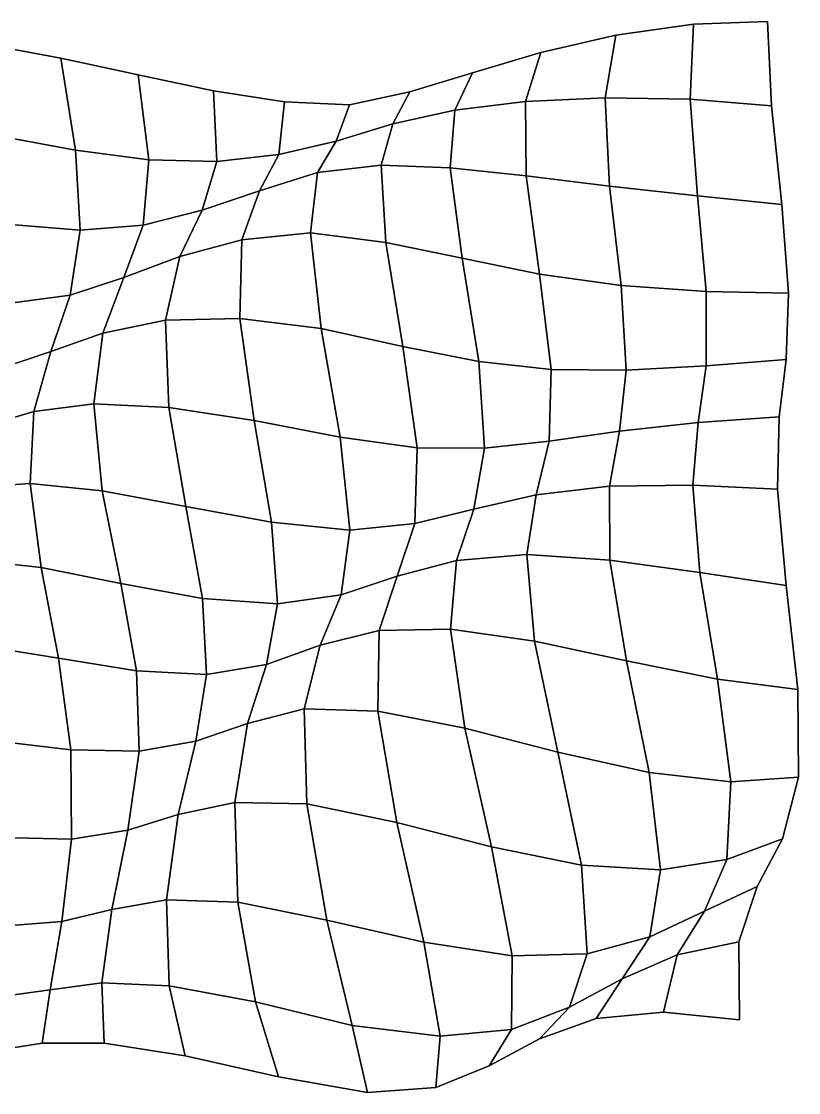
# Model space of a CAD drawing. Extents: x -161 to 228, y -135 to 123.
# Drawn here: x 41.1 to 228.1, y -134.6 to 123.4 of the extents above; entities that cross this region are included whole.
import ezdxf

# ---------------------------------------------------------------- set-up
doc = ezdxf.new("R2010")
doc.units = 0

msp = doc.modelspace()

# ---------------------------------------------------------------- linework, layer by layer
for points in [[(181.633408, 105.00016, -0.505801), (202.052353, 104.641975, -4.763667), (202.861282, 122.747948, -8.381657), (184.159225, 120.099304, -5.864194)], [(181.633408, 105.00016, -0.505801), (184.159225, 120.099304, -5.864194), (202.861282, 122.747948, -8.381657), (202.052353, 104.641975, -4.763667)], [(202.052353, 104.641975, -4.763667), (221.669586, 103.053024, -7.529076), (220.676941, 123.386337, -8.895608), (202.861282, 122.747948, -8.381657)], [(202.052353, 104.641975, -4.763667), (202.861282, 122.747948, -8.381657), (220.676941, 123.386337, -8.895608), (221.669586, 103.053024, -7.529076)], [(162.397034, 104.110207, 3.475773), (181.633408, 105.00016, -0.505801), (184.159225, 120.099304, -5.864194), (166.098923, 115.871574, -2.597322)], [(162.397034, 104.110207, 3.475773), (166.098923, 115.871574, -2.597322), (184.159225, 120.099304, -5.864194), (181.633408, 105.00016, -0.505801)], [(35.416294, 95.86795, -0.92467), (54.091442, 92.391937, -1.30863), (50.596649, 114.546143, -0.760133), (31.883011, 117.96595, -0.27147)], [(35.416294, 95.86795, -0.92467), (31.883011, 117.96595, -0.27147), (50.596649, 114.546143, -0.760133), (54.091442, 92.391937, -1.30863)], [(54.091442, 92.391937, -1.30863), (71.732414, 90.061501, -1.053685), (69.226021, 110.499886, -0.968925), (50.596649, 114.546143, -0.760133)], [(54.091442, 92.391937, -1.30863), (50.596649, 114.546143, -0.760133), (69.226021, 110.499886, -0.968925), (71.732414, 90.061501, -1.053685)], [(145.391159, 102.013458, 5.796051), (162.397034, 104.110207, 3.475773), (166.098923, 115.871574, -2.597322), (149.629028, 110.981689, 0.062209)], [(145.391159, 102.013458, 5.796051), (149.629028, 110.981689, 0.062209), (166.098923, 115.871574, -2.597322), (162.397034, 104.110207, 3.475773)], [(130.475937, 98.736107, 6.057842), (145.391159, 102.013458, 5.796051), (149.629028, 110.981689, 0.062209), (134.604126, 106.456581, 1.360577)], [(130.475937, 98.736107, 6.057842), (134.604126, 106.456581, 1.360577), (149.629028, 110.981689, 0.062209), (145.391159, 102.013458, 5.796051)], [(71.732414, 90.061501, -1.053685), (88.093269, 89.641571, 0.106535), (87.346512, 106.680252, -0.615218), (69.226021, 110.499886, -0.968925)], [(71.732414, 90.061501, -1.053685), (69.226021, 110.499886, -0.968925), (87.346512, 106.680252, -0.615218), (88.093269, 89.641571, 0.106535)], [(88.093269, 89.641571, 0.106535), (103.063477, 91.298752, 2.139044), (104.401054, 104.035507, 0.277491), (87.346512, 106.680252, -0.615218)], [(88.093269, 89.641571, 0.106535), (87.346512, 106.680252, -0.615218), (104.401054, 104.035507, 0.277491), (103.063477, 91.298752, 2.139044)], [(116.833344, 94.560555, 4.682606), (130.475937, 98.736107, 6.057842), (134.604126, 106.456581, 1.360577), (120.073448, 103.32885, 1.304996)], [(116.833344, 94.560555, 4.682606), (120.073448, 103.32885, 1.304996), (134.604126, 106.456581, 1.360577), (130.475937, 98.736107, 6.057842)], [(103.063477, 91.298752, 2.139044), (116.833344, 94.560555, 4.682606), (120.073448, 103.32885, 1.304996), (104.401054, 104.035507, 0.277491)], [(103.063477, 91.298752, 2.139044), (104.401054, 104.035507, 0.277491), (120.073448, 103.32885, 1.304996), (116.833344, 94.560555, 4.682606)], [(144.300156, 88.152328, 9.632068), (162.567184, 86.172607, 8.089842), (162.397034, 104.110207, 3.475773), (145.391159, 102.013458, 5.796051)], [(144.300156, 88.152328, 9.632068), (145.391159, 102.013458, 5.796051), (162.397034, 104.110207, 3.475773), (162.567184, 86.172607, 8.089842)], [(162.567184, 86.172607, 8.089842), (182.653, 83.74469, 4.241615), (181.633408, 105.00016, -0.505801), (162.397034, 104.110207, 3.475773)], [(162.567184, 86.172607, 8.089842), (162.397034, 104.110207, 3.475773), (181.633408, 105.00016, -0.505801), (182.653, 83.74469, 4.241615)], [(182.653, 83.74469, 4.241615), (203.799194, 81.411362, -0.7776), (202.052353, 104.641975, -4.763667), (181.633408, 105.00016, -0.505801)], [(182.653, 83.74469, 4.241615), (181.633408, 105.00016, -0.505801), (202.052353, 104.641975, -4.763667), (203.799194, 81.411362, -0.7776)], [(203.799194, 81.411362, -0.7776), (224.106079, 79.276329, -5.021001), (221.669586, 103.053024, -7.529076), (202.052353, 104.641975, -4.763667)], [(203.799194, 81.411362, -0.7776), (202.052353, 104.641975, -4.763667), (221.669586, 103.053024, -7.529076), (224.106079, 79.276329, -5.021001)], [(127.675797, 88.73259, 8.93717), (144.300156, 88.152328, 9.632068), (145.391159, 102.013458, 5.796051), (130.475937, 98.736107, 6.057842)], [(127.675797, 88.73259, 8.93717), (130.475937, 98.736107, 6.057842), (145.391159, 102.013458, 5.796051), (144.300156, 88.152328, 9.632068)], [(112.39035, 86.987099, 6.770824), (127.675797, 88.73259, 8.93717), (130.475937, 98.736107, 6.057842), (116.833344, 94.560555, 4.682606)], [(112.39035, 86.987099, 6.770824), (116.833344, 94.560555, 4.682606), (130.475937, 98.736107, 6.057842), (127.675797, 88.73259, 8.93717)], [(38.444221, 74.446739, -1.373564), (55.242008, 73.116928, -1.417841), (54.091442, 92.391937, -1.30863), (35.416294, 95.86795, -0.92467)], [(38.444221, 74.446739, -1.373564), (35.416294, 95.86795, -0.92467), (54.091442, 92.391937, -1.30863), (55.242008, 73.116928, -1.417841)], [(98.425438, 82.627678, 3.519335), (112.39035, 86.987099, 6.770824), (116.833344, 94.560555, 4.682606), (103.063477, 91.298752, 2.139044)], [(98.425438, 82.627678, 3.519335), (103.063477, 91.298752, 2.139044), (116.833344, 94.560555, 4.682606), (112.39035, 86.987099, 6.770824)], [(55.242008, 73.116928, -1.417841), (70.43602, 74.3563, -0.689088), (71.732414, 90.061501, -1.053685), (54.091442, 92.391937, -1.30863)], [(55.242008, 73.116928, -1.417841), (54.091442, 92.391937, -1.30863), (71.732414, 90.061501, -1.053685), (70.43602, 74.3563, -0.689088)], [(84.616409, 77.902161, 0.96879), (98.425438, 82.627678, 3.519335), (103.063477, 91.298752, 2.139044), (88.093269, 89.641571, 0.106535)], [(84.616409, 77.902161, 0.96879), (88.093269, 89.641571, 0.106535), (103.063477, 91.298752, 2.139044), (98.425438, 82.627678, 3.519335)], [(70.43602, 74.3563, -0.689088), (84.616409, 77.902161, 0.96879), (88.093269, 89.641571, 0.106535), (71.732414, 90.061501, -1.053685)], [(70.43602, 74.3563, -0.689088), (71.732414, 90.061501, -1.053685), (88.093269, 89.641571, 0.106535), (84.616409, 77.902161, 0.96879)], [(110.680161, 72.433075, 7.675837), (128.801498, 70.161324, 9.99948), (127.675797, 88.73259, 8.93717), (112.39035, 86.987099, 6.770824)], [(110.680161, 72.433075, 7.675837), (112.39035, 86.987099, 6.770824), (127.675797, 88.73259, 8.93717), (128.801498, 70.161324, 9.99948)], [(128.801498, 70.161324, 9.99948), (147.149307, 66.335838, 11.291187), (144.300156, 88.152328, 9.632068), (127.675797, 88.73259, 8.93717)], [(128.801498, 70.161324, 9.99948), (127.675797, 88.73259, 8.93717), (144.300156, 88.152328, 9.632068), (147.149307, 66.335838, 11.291187)], [(147.149307, 66.335838, 11.291187), (165.820496, 62.531311, 10.55608), (162.567184, 86.172607, 8.089842), (144.300156, 88.152328, 9.632068)], [(147.149307, 66.335838, 11.291187), (144.300156, 88.152328, 9.632068), (162.567184, 86.172607, 8.089842), (165.820496, 62.531311, 10.55608)], [(94.186005, 70.813217, 4.528102), (110.680161, 72.433075, 7.675837), (112.39035, 86.987099, 6.770824), (98.425438, 82.627678, 3.519335)], [(94.186005, 70.813217, 4.528102), (98.425438, 82.627678, 3.519335), (112.39035, 86.987099, 6.770824), (110.680161, 72.433075, 7.675837)], [(165.820496, 62.531311, 10.55608), (185.426361, 59.773285, 7.312478), (182.653, 83.74469, 4.241615), (162.567184, 86.172607, 8.089842)], [(165.820496, 62.531311, 10.55608), (162.567184, 86.172607, 8.089842), (182.653, 83.74469, 4.241615), (185.426361, 59.773285, 7.312478)], [(79.250809, 66.746536, 2.123111), (94.186005, 70.813217, 4.528102), (98.425438, 82.627678, 3.519335), (84.616409, 77.902161, 0.96879)], [(79.250809, 66.746536, 2.123111), (84.616409, 77.902161, 0.96879), (98.425438, 82.627678, 3.519335), (94.186005, 70.813217, 4.528102)], [(185.426361, 59.773285, 7.312478), (205.888489, 58.339142, 2.352039), (203.799194, 81.411362, -0.7776), (182.653, 83.74469, 4.241615)], [(185.426361, 59.773285, 7.312478), (182.653, 83.74469, 4.241615), (203.799194, 81.411362, -0.7776), (205.888489, 58.339142, 2.352039)], [(205.888489, 58.339142, 2.352039), (225.741608, 57.909836, -2.448278), (224.106079, 79.276329, -5.021001), (203.799194, 81.411362, -0.7776)], [(205.888489, 58.339142, 2.352039), (203.799194, 81.411362, -0.7776), (224.106079, 79.276329, -5.021001), (225.741608, 57.909836, -2.448278)], [(65.781631, 61.678825, 0.402957), (79.250809, 66.746536, 2.123111), (84.616409, 77.902161, 0.96879), (70.43602, 74.3563, -0.689088)], [(65.781631, 61.678825, 0.402957), (70.43602, 74.3563, -0.689088), (84.616409, 77.902161, 0.96879), (79.250809, 66.746536, 2.123111)], [(39.002388, 55.647171, -1.0943), (52.861958, 57.472126, -0.653042), (55.242008, 73.116928, -1.417841), (38.444221, 74.446739, -1.373564)], [(39.002388, 55.647171, -1.0943), (38.444221, 74.446739, -1.373564), (55.242008, 73.116928, -1.417841), (52.861958, 57.472126, -0.653042)], [(52.861958, 57.472126, -0.653042), (65.781631, 61.678825, 0.402957), (70.43602, 74.3563, -0.689088), (55.242008, 73.116928, -1.417841)], [(52.861958, 57.472126, -0.653042), (55.242008, 73.116928, -1.417841), (70.43602, 74.3563, -0.689088), (65.781631, 61.678825, 0.402957)], [(93.689171, 51.804626, 5.429428), (113.246521, 49.424137, 8.068696), (110.680161, 72.433075, 7.675837), (94.186005, 70.813217, 4.528102)], [(93.689171, 51.804626, 5.429428), (94.186005, 70.813217, 4.528102), (110.680161, 72.433075, 7.675837), (113.246521, 49.424137, 8.068696)], [(113.246521, 49.424137, 8.068696), (132.939941, 45.092003, 10.169581), (128.801498, 70.161324, 9.99948), (110.680161, 72.433075, 7.675837)], [(113.246521, 49.424137, 8.068696), (110.680161, 72.433075, 7.675837), (128.801498, 70.161324, 9.99948), (132.939941, 45.092003, 10.169581)], [(75.81617, 51.409679, 3.554541), (93.689171, 51.804626, 5.429428), (94.186005, 70.813217, 4.528102), (79.250809, 66.746536, 2.123111)], [(75.81617, 51.409679, 3.554541), (79.250809, 66.746536, 2.123111), (94.186005, 70.813217, 4.528102), (93.689171, 51.804626, 5.429428)], [(132.939941, 45.092003, 10.169581), (151.177292, 41.489319, 11.679075), (147.149307, 66.335838, 11.291187), (128.801498, 70.161324, 9.99948)], [(132.939941, 45.092003, 10.169581), (128.801498, 70.161324, 9.99948), (147.149307, 66.335838, 11.291187), (151.177292, 41.489319, 11.679075)], [(60.711143, 48.339664, 2.125587), (75.81617, 51.409679, 3.554541), (79.250809, 66.746536, 2.123111), (65.781631, 61.678825, 0.402957)], [(60.711143, 48.339664, 2.125587), (65.781631, 61.678825, 0.402957), (79.250809, 66.746536, 2.123111), (75.81617, 51.409679, 3.554541)], [(151.177292, 41.489319, 11.679075), (168.615112, 39.571156, 11.472187), (165.820496, 62.531311, 10.55608), (147.149307, 66.335838, 11.291187)], [(151.177292, 41.489319, 11.679075), (147.149307, 66.335838, 11.291187), (165.820496, 62.531311, 10.55608), (168.615112, 39.571156, 11.472187)], [(168.615112, 39.571156, 11.472187), (186.663361, 39.381611, 8.809585), (185.426361, 59.773285, 7.312478), (165.820496, 62.531311, 10.55608)], [(168.615112, 39.571156, 11.472187), (165.820496, 62.531311, 10.55608), (185.426361, 59.773285, 7.312478), (186.663361, 39.381611, 8.809585)], [(48.17181, 43.88242, 0.964286), (60.711143, 48.339664, 2.125587), (65.781631, 61.678825, 0.402957), (52.861958, 57.472126, -0.653042)], [(48.17181, 43.88242, 0.964286), (52.861958, 57.472126, -0.653042), (65.781631, 61.678825, 0.402957), (60.711143, 48.339664, 2.125587)], [(186.663361, 39.381611, 8.809585), (205.90239, 40.411644, 4.262115), (205.888489, 58.339142, 2.352039), (185.426361, 59.773285, 7.312478)], [(186.663361, 39.381611, 8.809585), (185.426361, 59.773285, 7.312478), (205.888489, 58.339142, 2.352039), (205.90239, 40.411644, 4.262115)], [(36.548279, 39.98687, 0.025681), (48.17181, 43.88242, 0.964286), (52.861958, 57.472126, -0.653042), (39.002388, 55.647171, -1.0943)], [(36.548279, 39.98687, 0.025681), (39.002388, 55.647171, -1.0943), (52.861958, 57.472126, -0.653042), (48.17181, 43.88242, 0.964286)], [(205.90239, 40.411644, 4.262115), (225.155884, 41.935978, -0.44429), (225.741608, 57.909836, -2.448278), (205.888489, 58.339142, 2.352039)], [(205.90239, 40.411644, 4.262115), (205.888489, 58.339142, 2.352039), (225.741608, 57.909836, -2.448278), (225.155884, 41.935978, -0.44429)], [(76.606102, 30.438625, 5.368181), (97.090828, 27.271471, 6.715695), (93.689171, 51.804626, 5.429428), (75.81617, 51.409679, 3.554541)], [(76.606102, 30.438625, 5.368181), (75.81617, 51.409679, 3.554541), (93.689171, 51.804626, 5.429428), (97.090828, 27.271471, 6.715695)], [(97.090828, 27.271471, 6.715695), (117.780365, 23.255713, 8.856669), (113.246521, 49.424137, 8.068696), (93.689171, 51.804626, 5.429428)], [(97.090828, 27.271471, 6.715695), (93.689171, 51.804626, 5.429428), (113.246521, 49.424137, 8.068696), (117.780365, 23.255713, 8.856669)], [(58.548809, 31.278297, 4.313843), (76.606102, 30.438625, 5.368181), (75.81617, 51.409679, 3.554541), (60.711143, 48.339664, 2.125587)], [(58.548809, 31.278297, 4.313843), (60.711143, 48.339664, 2.125587), (75.81617, 51.409679, 3.554541), (76.606102, 30.438625, 5.368181)], [(117.780365, 23.255713, 8.856669), (136.352402, 20.72842, 10.550007), (132.939941, 45.092003, 10.169581), (113.246521, 49.424137, 8.068696)], [(117.780365, 23.255713, 8.856669), (113.246521, 49.424137, 8.068696), (132.939941, 45.092003, 10.169581), (136.352402, 20.72842, 10.550007)], [(44.108505, 29.45183, 3.151115), (58.548809, 31.278297, 4.313843), (60.711143, 48.339664, 2.125587), (48.17181, 43.88242, 0.964286)], [(44.108505, 29.45183, 3.151115), (48.17181, 43.88242, 0.964286), (60.711143, 48.339664, 2.125587), (58.548809, 31.278297, 4.313843)], [(32.54797, 25.972124, 1.71497), (44.108505, 29.45183, 3.151115), (48.17181, 43.88242, 0.964286), (36.548279, 39.98687, 0.025681)], [(32.54797, 25.972124, 1.71497), (36.548279, 39.98687, 0.025681), (48.17181, 43.88242, 0.964286), (44.108505, 29.45183, 3.151115)], [(136.352402, 20.72842, 10.550007), (152.570343, 20.618023, 11.867395), (151.177292, 41.489319, 11.679075), (132.939941, 45.092003, 10.169581)], [(136.352402, 20.72842, 10.550007), (132.939941, 45.092003, 10.169581), (151.177292, 41.489319, 11.679075), (152.570343, 20.618023, 11.867395)], [(152.570343, 20.618023, 11.867395), (168.131485, 22.328735, 11.677047), (168.615112, 39.571156, 11.472187), (151.177292, 41.489319, 11.679075)], [(152.570343, 20.618023, 11.867395), (151.177292, 41.489319, 11.679075), (168.615112, 39.571156, 11.472187), (168.131485, 22.328735, 11.677047)], [(203.946213, 26.824512, 5.071208), (223.442169, 28.168001, 0.735141), (225.155884, 41.935978, -0.44429), (205.90239, 40.411644, 4.262115)], [(203.946213, 26.824512, 5.071208), (205.90239, 40.411644, 4.262115), (225.155884, 41.935978, -0.44429), (223.442169, 28.168001, 0.735141)], [(168.131485, 22.328735, 11.677047), (185.032867, 24.730448, 9.252005), (186.663361, 39.381611, 8.809585), (168.615112, 39.571156, 11.472187)], [(168.131485, 22.328735, 11.677047), (168.615112, 39.571156, 11.472187), (186.663361, 39.381611, 8.809585), (185.032867, 24.730448, 9.252005)], [(185.032867, 24.730448, 9.252005), (203.946213, 26.824512, 5.071208), (205.90239, 40.411644, 4.262115), (186.663361, 39.381611, 8.809585)], [(185.032867, 24.730448, 9.252005), (186.663361, 39.381611, 8.809585), (205.90239, 40.411644, 4.262115), (203.946213, 26.824512, 5.071208)], [(43.201138, 12.121284, 5.461253), (60.522694, 10.333174, 6.813921), (58.548809, 31.278297, 4.313843), (44.108505, 29.45183, 3.151115)], [(43.201138, 12.121284, 5.461253), (44.108505, 29.45183, 3.151115), (58.548809, 31.278297, 4.313843), (60.522694, 10.333174, 6.813921)], [(60.522694, 10.333174, 6.813921), (80.661842, 6.593582, 7.752012), (76.606102, 30.438625, 5.368181), (58.548809, 31.278297, 4.313843)], [(60.522694, 10.333174, 6.813921), (58.548809, 31.278297, 4.313843), (76.606102, 30.438625, 5.368181), (80.661842, 6.593582, 7.752012)], [(29.450178, 11.151145, 3.37399), (43.201138, 12.121284, 5.461253), (44.108505, 29.45183, 3.151115), (32.54797, 25.972124, 1.71497)], [(29.450178, 11.151145, 3.37399), (32.54797, 25.972124, 1.71497), (44.108505, 29.45183, 3.151115), (43.201138, 12.121284, 5.461253)], [(80.661842, 6.593582, 7.752012), (101.321495, 2.765647, 8.826571), (97.090828, 27.271471, 6.715695), (76.606102, 30.438625, 5.368181)], [(80.661842, 6.593582, 7.752012), (76.606102, 30.438625, 5.368181), (97.090828, 27.271471, 6.715695), (101.321495, 2.765647, 8.826571)], [(101.321495, 2.765647, 8.826571), (120.14959, 0.882763, 10.604676), (117.780365, 23.255713, 8.856669), (97.090828, 27.271471, 6.715695)], [(101.321495, 2.765647, 8.826571), (97.090828, 27.271471, 6.715695), (117.780365, 23.255713, 8.856669), (120.14959, 0.882763, 10.604676)], [(182.609207, 11.452898, 8.646943), (202.676437, 11.723083, 4.721059), (203.946213, 26.824512, 5.071208), (185.032867, 24.730448, 9.252005)], [(182.609207, 11.452898, 8.646943), (185.032867, 24.730448, 9.252005), (203.946213, 26.824512, 5.071208), (202.676437, 11.723083, 4.721059)], [(202.676437, 11.723083, 4.721059), (223.100861, 10.746437, 0.978036), (223.442169, 28.168001, 0.735141), (203.946213, 26.824512, 5.071208)], [(202.676437, 11.723083, 4.721059), (203.946213, 26.824512, 5.071208), (223.442169, 28.168001, 0.735141), (223.100861, 10.746437, 0.978036)], [(120.14959, 0.882763, 10.604676), (135.808304, 2.484053, 11.625145), (136.352402, 20.72842, 10.550007), (117.780365, 23.255713, 8.856669)], [(120.14959, 0.882763, 10.604676), (117.780365, 23.255713, 8.856669), (136.352402, 20.72842, 10.550007), (135.808304, 2.484053, 11.625145)], [(165.007492, 9.403632, 11.34936), (182.609207, 11.452898, 8.646943), (185.032867, 24.730448, 9.252005), (168.131485, 22.328735, 11.677047)], [(165.007492, 9.403632, 11.34936), (168.131485, 22.328735, 11.677047), (185.032867, 24.730448, 9.252005), (182.609207, 11.452898, 8.646943)], [(135.808304, 2.484053, 11.625145), (149.981232, 5.950352, 12.192538), (152.570343, 20.618023, 11.867395), (136.352402, 20.72842, 10.550007)], [(135.808304, 2.484053, 11.625145), (136.352402, 20.72842, 10.550007), (152.570343, 20.618023, 11.867395), (149.981232, 5.950352, 12.192538)], [(149.981232, 5.950352, 12.192538), (165.007492, 9.403632, 11.34936), (168.131485, 22.328735, 11.677047), (152.570343, 20.618023, 11.867395)], [(149.981232, 5.950352, 12.192538), (152.570343, 20.618023, 11.867395), (168.131485, 22.328735, 11.677047), (165.007492, 9.403632, 11.34936)], [(28.979916, -6.315738, 4.123835), (45.811222, -8.129258, 7.099576), (43.201138, 12.121284, 5.461253), (29.450178, 11.151145, 3.37399)], [(28.979916, -6.315738, 4.123835), (29.450178, 11.151145, 3.37399), (43.201138, 12.121284, 5.461253), (45.811222, -8.129258, 7.099576)], [(45.811222, -8.129258, 7.099576), (64.99279, -11.982656, 9.095725), (60.522694, 10.333174, 6.813921), (43.201138, 12.121284, 5.461253)], [(45.811222, -8.129258, 7.099576), (43.201138, 12.121284, 5.461253), (60.522694, 10.333174, 6.813921), (64.99279, -11.982656, 9.095725)], [(64.99279, -11.982656, 9.095725), (84.688141, -15.620033, 10.397301), (80.661842, 6.593582, 7.752012), (60.522694, 10.333174, 6.813921)], [(64.99279, -11.982656, 9.095725), (60.522694, 10.333174, 6.813921), (80.661842, 6.593582, 7.752012), (84.688141, -15.620033, 10.397301)], [(162.751495, -5.019961, 10.314945), (182.729324, -6.327827, 7.092945), (182.609207, 11.452898, 8.646943), (165.007492, 9.403632, 11.34936)], [(162.751495, -5.019961, 10.314945), (165.007492, 9.403632, 11.34936), (182.609207, 11.452898, 8.646943), (182.729324, -6.327827, 7.092945)], [(182.729324, -6.327827, 7.092945), (204.421753, -9.330042, 3.437713), (202.676437, 11.723083, 4.721059), (182.609207, 11.452898, 8.646943)], [(182.729324, -6.327827, 7.092945), (182.609207, 11.452898, 8.646943), (202.676437, 11.723083, 4.721059), (204.421753, -9.330042, 3.437713)], [(204.421753, -9.330042, 3.437713), (225.200684, -12.434104, 0.506907), (223.100861, 10.746437, 0.978036), (202.676437, 11.723083, 4.721059)], [(204.421753, -9.330042, 3.437713), (202.676437, 11.723083, 4.721059), (223.100861, 10.746437, 0.978036), (225.200684, -12.434104, 0.506907)], [(145.836777, -6.429002, 12.281678), (162.751495, -5.019961, 10.314945), (165.007492, 9.403632, 11.34936), (149.981232, 5.950352, 12.192538)], [(145.836777, -6.429002, 12.281678), (149.981232, 5.950352, 12.192538), (165.007492, 9.403632, 11.34936), (162.751495, -5.019961, 10.314945)], [(84.688141, -15.620033, 10.397301), (102.724525, -16.851204, 11.554505), (101.321495, 2.765647, 8.826571), (80.661842, 6.593582, 7.752012)], [(84.688141, -15.620033, 10.397301), (80.661842, 6.593582, 7.752012), (101.321495, 2.765647, 8.826571), (102.724525, -16.851204, 11.554505)], [(131.531647, -10.237029, 12.999703), (145.836777, -6.429002, 12.281678), (149.981232, 5.950352, 12.192538), (135.808304, 2.484053, 11.625145)], [(131.531647, -10.237029, 12.999703), (135.808304, 2.484053, 11.625145), (149.981232, 5.950352, 12.192538), (145.836777, -6.429002, 12.281678)], [(102.724525, -16.851204, 11.554505), (118.026283, -14.691727, 13.018844), (120.14959, 0.882763, 10.604676), (101.321495, 2.765647, 8.826571)], [(102.724525, -16.851204, 11.554505), (101.321495, 2.765647, 8.826571), (120.14959, 0.882763, 10.604676), (118.026283, -14.691727, 13.018844)], [(118.026283, -14.691727, 13.018844), (131.531647, -10.237029, 12.999703), (135.808304, 2.484053, 11.625145), (120.14959, 0.882763, 10.604676)], [(118.026283, -14.691727, 13.018844), (120.14959, 0.882763, 10.604676), (135.808304, 2.484053, 11.625145), (131.531647, -10.237029, 12.999703)], [(144.360382, -22.945576, 11.127306), (164.56955, -25.834354, 8.148134), (162.751495, -5.019961, 10.314945), (145.836777, -6.429002, 12.281678)], [(144.360382, -22.945576, 11.127306), (145.836777, -6.429002, 12.281678), (162.751495, -5.019961, 10.314945), (164.56955, -25.834354, 8.148134)], [(164.56955, -25.834354, 8.148134), (186.707123, -30.570501, 4.7449), (182.729324, -6.327827, 7.092945), (162.751495, -5.019961, 10.314945)], [(164.56955, -25.834354, 8.148134), (162.751495, -5.019961, 10.314945), (182.729324, -6.327827, 7.092945), (186.707123, -30.570501, 4.7449)], [(31.033405, -26.895809, 3.035805), (50.015854, -29.92835, 6.945786), (45.811222, -8.129258, 7.099576), (28.979916, -6.315738, 4.123835)], [(31.033405, -26.895809, 3.035805), (28.979916, -6.315738, 4.123835), (45.811222, -8.129258, 7.099576), (50.015854, -29.92835, 6.945786)], [(127.226234, -23.309841, 13.252422), (144.360382, -22.945576, 11.127306), (145.836777, -6.429002, 12.281678), (131.531647, -10.237029, 12.999703)], [(127.226234, -23.309841, 13.252422), (131.531647, -10.237029, 12.999703), (145.836777, -6.429002, 12.281678), (144.360382, -22.945576, 11.127306)], [(186.707123, -30.570501, 4.7449), (208.60495, -35.036655, 1.763717), (204.421753, -9.330042, 3.437713), (182.729324, -6.327827, 7.092945)], [(186.707123, -30.570501, 4.7449), (182.729324, -6.327827, 7.092945), (204.421753, -9.330042, 3.437713), (208.60495, -35.036655, 1.763717)], [(50.015854, -29.92835, 6.945786), (68.773361, -33.036533, 9.938412), (64.99279, -11.982656, 9.095725), (45.811222, -8.129258, 7.099576)], [(50.015854, -29.92835, 6.945786), (45.811222, -8.129258, 7.099576), (64.99279, -11.982656, 9.095725), (68.773361, -33.036533, 9.938412)], [(113.003731, -26.800051, 14.501095), (127.226234, -23.309841, 13.252422), (131.531647, -10.237029, 12.999703), (118.026283, -14.691727, 13.018844)], [(113.003731, -26.800051, 14.501095), (118.026283, -14.691727, 13.018844), (131.531647, -10.237029, 12.999703), (127.226234, -23.309841, 13.252422)], [(208.60495, -35.036655, 1.763717), (227.942017, -37.518436, -0.077161), (225.200684, -12.434104, 0.506907), (204.421753, -9.330042, 3.437713)], [(208.60495, -35.036655, 1.763717), (204.421753, -9.330042, 3.437713), (225.200684, -12.434104, 0.506907), (227.942017, -37.518436, -0.077161)], [(68.773361, -33.036533, 9.938412), (85.678406, -33.884777, 11.998385), (84.688141, -15.620033, 10.397301), (64.99279, -11.982656, 9.095725)], [(68.773361, -33.036533, 9.938412), (64.99279, -11.982656, 9.095725), (84.688141, -15.620033, 10.397301), (85.678406, -33.884777, 11.998385)], [(100.117622, -31.477898, 13.446644), (113.003731, -26.800051, 14.501095), (118.026283, -14.691727, 13.018844), (102.724525, -16.851204, 11.554505)], [(100.117622, -31.477898, 13.446644), (102.724525, -16.851204, 11.554505), (118.026283, -14.691727, 13.018844), (113.003731, -26.800051, 14.501095)], [(85.678406, -33.884777, 11.998385), (100.117622, -31.477898, 13.446644), (102.724525, -16.851204, 11.554505), (84.688141, -15.620033, 10.397301)], [(85.678406, -33.884777, 11.998385), (84.688141, -15.620033, 10.397301), (102.724525, -16.851204, 11.554505), (100.117622, -31.477898, 13.446644)], [(126.896408, -42.750664, 11.029566), (147.788925, -46.847076, 8.139797), (144.360382, -22.945576, 11.127306), (127.226234, -23.309841, 13.252422)], [(126.896408, -42.750664, 11.029566), (127.226234, -23.309841, 13.252422), (144.360382, -22.945576, 11.127306), (147.788925, -46.847076, 8.139797)], [(147.788925, -46.847076, 8.139797), (170.225037, -52.576469, 4.988611), (164.56955, -25.834354, 8.148134), (144.360382, -22.945576, 11.127306)], [(147.788925, -46.847076, 8.139797), (144.360382, -22.945576, 11.127306), (164.56955, -25.834354, 8.148134), (170.225037, -52.576469, 4.988611)], [(109.175476, -42.162304, 13.115204), (126.896408, -42.750664, 11.029566), (127.226234, -23.309841, 13.252422), (113.003731, -26.800051, 14.501095)], [(109.175476, -42.162304, 13.115204), (113.003731, -26.800051, 14.501095), (127.226234, -23.309841, 13.252422), (126.896408, -42.750664, 11.029566)], [(33.993568, -49.790443, -0.248534), (53.009193, -52.00172, 4.127136), (50.015854, -29.92835, 6.945786), (31.033405, -26.895809, 3.035805)], [(33.993568, -49.790443, -0.248534), (31.033405, -26.895809, 3.035805), (50.015854, -29.92835, 6.945786), (53.009193, -52.00172, 4.127136)], [(95.531998, -45.730995, 12.517105), (109.175476, -42.162304, 13.115204), (113.003731, -26.800051, 14.501095), (100.117622, -31.477898, 13.446644)], [(95.531998, -45.730995, 12.517105), (100.117622, -31.477898, 13.446644), (113.003731, -26.800051, 14.501095), (109.175476, -42.162304, 13.115204)], [(170.225037, -52.576469, 4.988611), (192.199158, -57.499374, 2.226338), (186.707123, -30.570501, 4.7449), (164.56955, -25.834354, 8.148134)], [(170.225037, -52.576469, 4.988611), (164.56955, -25.834354, 8.148134), (186.707123, -30.570501, 4.7449), (192.199158, -57.499374, 2.226338)], [(53.009193, -52.00172, 4.127136), (69.398224, -52.382778, 7.967453), (68.773361, -33.036533, 9.938412), (50.015854, -29.92835, 6.945786)], [(53.009193, -52.00172, 4.127136), (50.015854, -29.92835, 6.945786), (68.773361, -33.036533, 9.938412), (69.398224, -52.382778, 7.967453)], [(192.199158, -57.499374, 2.226338), (211.860489, -59.71254, 0.454083), (208.60495, -35.036655, 1.763717), (186.707123, -30.570501, 4.7449)], [(192.199158, -57.499374, 2.226338), (186.707123, -30.570501, 4.7449), (208.60495, -35.036655, 1.763717), (211.860489, -59.71254, 0.454083)], [(69.398224, -52.382778, 7.967453), (83.060822, -49.961716, 10.797874), (85.678406, -33.884777, 11.998385), (68.773361, -33.036533, 9.938412)], [(69.398224, -52.382778, 7.967453), (68.773361, -33.036533, 9.938412), (85.678406, -33.884777, 11.998385), (83.060822, -49.961716, 10.797874)], [(83.060822, -49.961716, 10.797874), (95.531998, -45.730995, 12.517105), (100.117622, -31.477898, 13.446644), (85.678406, -33.884777, 11.998385)], [(83.060822, -49.961716, 10.797874), (85.678406, -33.884777, 11.998385), (100.117622, -31.477898, 13.446644), (95.531998, -45.730995, 12.517105)], [(211.860489, -59.71254, 0.454083), (228.147858, -58.655922, -0.19096), (227.942017, -37.518436, -0.077161), (208.60495, -35.036655, 1.763717)], [(211.860489, -59.71254, 0.454083), (208.60495, -35.036655, 1.763717), (227.942017, -37.518436, -0.077161), (228.147858, -58.655922, -0.19096)], [(92.452332, -64.679382, 7.960366), (109.758972, -65.054665, 8.316957), (109.175476, -42.162304, 13.115204), (95.531998, -45.730995, 12.517105)], [(92.452332, -64.679382, 7.960366), (95.531998, -45.730995, 12.517105), (109.175476, -42.162304, 13.115204), (109.758972, -65.054665, 8.316957)], [(109.758972, -65.054665, 8.316957), (131.447784, -69.572258, 6.393452), (126.896408, -42.750664, 11.029566), (109.175476, -42.162304, 13.115204)], [(109.758972, -65.054665, 8.316957), (109.175476, -42.162304, 13.115204), (126.896408, -42.750664, 11.029566), (131.447784, -69.572258, 6.393452)], [(131.447784, -69.572258, 6.393452), (154.278214, -75.397263, 3.971152), (147.788925, -46.847076, 8.139797), (126.896408, -42.750664, 11.029566)], [(131.447784, -69.572258, 6.393452), (126.896408, -42.750664, 11.029566), (147.788925, -46.847076, 8.139797), (154.278214, -75.397263, 3.971152)], [(78.842529, -67.587395, 6.129143), (92.452332, -64.679382, 7.960366), (95.531998, -45.730995, 12.517105), (83.060822, -49.961716, 10.797874)], [(78.842529, -67.587395, 6.129143), (83.060822, -49.961716, 10.797874), (95.531998, -45.730995, 12.517105), (92.452332, -64.679382, 7.960366)], [(154.278214, -75.397263, 3.971152), (175.925781, -79.792152, 1.814661), (170.225037, -52.576469, 4.988611), (147.788925, -46.847076, 8.139797)], [(154.278214, -75.397263, 3.971152), (147.788925, -46.847076, 8.139797), (170.225037, -52.576469, 4.988611), (175.925781, -79.792152, 1.814661)], [(36.088779, -73.176132, -4.830626), (53.136581, -73.554375, -0.967152), (53.009193, -52.00172, 4.127136), (33.993568, -49.790443, -0.248534)], [(36.088779, -73.176132, -4.830626), (33.993568, -49.790443, -0.248534), (53.009193, -52.00172, 4.127136), (53.136581, -73.554375, -0.967152)], [(66.728172, -71.360313, 2.984652), (78.842529, -67.587395, 6.129143), (83.060822, -49.961716, 10.797874), (69.398224, -52.382778, 7.967453)], [(66.728172, -71.360313, 2.984652), (69.398224, -52.382778, 7.967453), (83.060822, -49.961716, 10.797874), (78.842529, -67.587395, 6.129143)], [(53.136581, -73.554375, -0.967152), (66.728172, -71.360313, 2.984652), (69.398224, -52.382778, 7.967453), (53.009193, -52.00172, 4.127136)], [(53.136581, -73.554375, -0.967152), (53.009193, -52.00172, 4.127136), (69.398224, -52.382778, 7.967453), (66.728172, -71.360313, 2.984652)], [(175.925781, -79.792152, 1.814661), (194.948868, -80.904358, 0.465545), (192.199158, -57.499374, 2.226338), (170.225037, -52.576469, 4.988611)], [(175.925781, -79.792152, 1.814661), (170.225037, -52.576469, 4.988611), (192.199158, -57.499374, 2.226338), (194.948868, -80.904358, 0.465545)], [(194.948868, -80.904358, 0.465545), (210.896988, -78.41172, 0.078987), (211.860489, -59.71254, 0.454083), (192.199158, -57.499374, 2.226338)], [(194.948868, -80.904358, 0.465545), (192.199158, -57.499374, 2.226338), (211.860489, -59.71254, 0.454083), (210.896988, -78.41172, 0.078987)], [(210.896988, -78.41172, 0.078987), (224.297638, -73.48719, 0.275657), (228.147858, -58.655922, -0.19096), (211.860489, -59.71254, 0.454083)], [(210.896988, -78.41172, 0.078987), (211.860489, -59.71254, 0.454083), (228.147858, -58.655922, -0.19096), (224.297638, -73.48719, 0.275657)], [(76.041321, -88.156349, -0.401069), (93.183578, -88.753799, 1.348872), (92.452332, -64.679382, 7.960366), (78.842529, -67.587395, 6.129143)], [(76.041321, -88.156349, -0.401069), (78.842529, -67.587395, 6.129143), (92.452332, -64.679382, 7.960366), (93.183578, -88.753799, 1.348872)], [(93.183578, -88.753799, 1.348872), (114.631798, -93.073303, 1.879539), (109.758972, -65.054665, 8.316957), (92.452332, -64.679382, 7.960366)], [(93.183578, -88.753799, 1.348872), (92.452332, -64.679382, 7.960366), (109.758972, -65.054665, 8.316957), (114.631798, -93.073303, 1.879539)], [(114.631798, -93.073303, 1.879539), (137.915497, -98.366623, 1.168677), (131.447784, -69.572258, 6.393452), (109.758972, -65.054665, 8.316957)], [(114.631798, -93.073303, 1.879539), (109.758972, -65.054665, 8.316957), (131.447784, -69.572258, 6.393452), (137.915497, -98.366623, 1.168677)], [(62.851166, -90.506622, -3.168112), (76.041321, -88.156349, -0.401069), (78.842529, -67.587395, 6.129143), (66.728172, -71.360313, 2.984652)], [(62.851166, -90.506622, -3.168112), (66.728172, -71.360313, 2.984652), (78.842529, -67.587395, 6.129143), (76.041321, -88.156349, -0.401069)], [(137.915497, -98.366623, 1.168677), (159.248276, -101.628807, 0.288538), (154.278214, -75.397263, 3.971152), (131.447784, -69.572258, 6.393452)], [(137.915497, -98.366623, 1.168677), (131.447784, -69.572258, 6.393452), (154.278214, -75.397263, 3.971152), (159.248276, -101.628807, 0.288538)], [(50.8456, -93.398956, -6.248971), (62.851166, -90.506622, -3.168112), (66.728172, -71.360313, 2.984652), (53.136581, -73.554375, -0.967152)], [(50.8456, -93.398956, -6.248971), (53.136581, -73.554375, -0.967152), (66.728172, -71.360313, 2.984652), (62.851166, -90.506622, -3.168112)], [(36.559238, -94.481316, -8.591691), (50.8456, -93.398956, -6.248971), (53.136581, -73.554375, -0.967152), (36.088779, -73.176132, -4.830626)], [(36.559238, -94.481316, -8.591691), (36.088779, -73.176132, -4.830626), (53.136581, -73.554375, -0.967152), (50.8456, -93.398956, -6.248971)], [(205.49028, -90.886261, 0.472581), (218.21347, -84.934052, 0.722118), (224.297638, -73.48719, 0.275657), (210.896988, -78.41172, 0.078987)], [(205.49028, -90.886261, 0.472581), (210.896988, -78.41172, 0.078987), (224.297638, -73.48719, 0.275657), (218.21347, -84.934052, 0.722118)], [(159.248276, -101.628807, 0.288538), (177.304611, -101.149239, -0.169794), (175.925781, -79.792152, 1.814661), (154.278214, -75.397263, 3.971152)], [(159.248276, -101.628807, 0.288538), (154.278214, -75.397263, 3.971152), (175.925781, -79.792152, 1.814661), (177.304611, -101.149239, -0.169794)], [(177.304611, -101.149239, -0.169794), (192.338577, -97.034691, -0.020577), (194.948868, -80.904358, 0.465545), (175.925781, -79.792152, 1.814661)], [(177.304611, -101.149239, -0.169794), (175.925781, -79.792152, 1.814661), (194.948868, -80.904358, 0.465545), (192.338577, -97.034691, -0.020577)], [(192.338577, -97.034691, -0.020577), (205.49028, -90.886261, 0.472581), (210.896988, -78.41172, 0.078987), (194.948868, -80.904358, 0.465545)], [(192.338577, -97.034691, -0.020577), (194.948868, -80.904358, 0.465545), (210.896988, -78.41172, 0.078987), (205.49028, -90.886261, 0.472581)], [(198.939377, -101.367332, 0.633004), (213.800339, -98.310074, 0.182088), (218.21347, -84.934052, 0.722118), (205.49028, -90.886261, 0.472581)], [(198.939377, -101.367332, 0.633004), (205.49028, -90.886261, 0.472581), (218.21347, -84.934052, 0.722118), (213.800339, -98.310074, 0.182088)], [(60.472618, -108.16227, -7.481803), (76.65535, -108.832291, -5.669801), (76.041321, -88.156349, -0.401069), (62.851166, -90.506622, -3.168112)], [(60.472618, -108.16227, -7.481803), (62.851166, -90.506622, -3.168112), (76.041321, -88.156349, -0.401069), (76.65535, -108.832291, -5.669801)], [(76.65535, -108.832291, -5.669801), (97.448425, -112.74881, -4.196198), (93.183578, -88.753799, 1.348872), (76.041321, -88.156349, -0.401069)], [(76.65535, -108.832291, -5.669801), (76.041321, -88.156349, -0.401069), (93.183578, -88.753799, 1.348872), (97.448425, -112.74881, -4.196198)], [(97.448425, -112.74881, -4.196198), (120.686737, -118.417122, -3.22752), (114.631798, -93.073303, 1.879539), (93.183578, -88.753799, 1.348872)], [(97.448425, -112.74881, -4.196198), (93.183578, -88.753799, 1.348872), (114.631798, -93.073303, 1.879539), (120.686737, -118.417122, -3.22752)], [(47.97805, -109.847488, -9.008199), (60.472618, -108.16227, -7.481803), (62.851166, -90.506622, -3.168112), (50.8456, -93.398956, -6.248971)], [(47.97805, -109.847488, -9.008199), (50.8456, -93.398956, -6.248971), (62.851166, -90.506622, -3.168112), (60.472618, -108.16227, -7.481803)], [(185.696869, -107.197151, 0.227603), (198.939377, -101.367332, 0.633004), (205.49028, -90.886261, 0.472581), (192.338577, -97.034691, -0.020577)], [(185.696869, -107.197151, 0.227603), (192.338577, -97.034691, -0.020577), (205.49028, -90.886261, 0.472581), (198.939377, -101.367332, 0.633004)], [(35.671181, -111.521896, -9.392767), (47.97805, -109.847488, -9.008199), (50.8456, -93.398956, -6.248971), (36.559238, -94.481316, -8.591691)], [(35.671181, -111.521896, -9.392767), (36.559238, -94.481316, -8.591691), (50.8456, -93.398956, -6.248971), (47.97805, -109.847488, -9.008199)], [(120.686737, -118.417122, -3.22752), (141.867798, -121.012405, -2.385015), (137.915497, -98.366623, 1.168677), (114.631798, -93.073303, 1.879539)], [(120.686737, -118.417122, -3.22752), (114.631798, -93.073303, 1.879539), (137.915497, -98.366623, 1.168677), (141.867798, -121.012405, -2.385015)], [(172.98349, -114.024284, -0.647411), (185.696869, -107.197151, 0.227603), (192.338577, -97.034691, -0.020577), (177.304611, -101.149239, -0.169794)], [(172.98349, -114.024284, -0.647411), (177.304611, -101.149239, -0.169794), (192.338577, -97.034691, -0.020577), (185.696869, -107.197151, 0.227603)], [(141.867798, -121.012405, -2.385015), (159.019058, -119.346489, -1.577758), (159.248276, -101.628807, 0.288538), (137.915497, -98.366623, 1.168677)], [(141.867798, -121.012405, -2.385015), (137.915497, -98.366623, 1.168677), (159.248276, -101.628807, 0.288538), (159.019058, -119.346489, -1.577758)], [(195.623962, -115.237495, -0.549926), (213.969589, -117.087769, -1.805424), (213.800339, -98.310074, 0.182088), (198.939377, -101.367332, 0.633004)], [(195.623962, -115.237495, -0.549926), (198.939377, -101.367332, 0.633004), (213.800339, -98.310074, 0.182088), (213.969589, -117.087769, -1.805424)], [(159.019058, -119.346489, -1.577758), (172.98349, -114.024284, -0.647411), (177.304611, -101.149239, -0.169794), (159.248276, -101.628807, 0.288538)], [(159.019058, -119.346489, -1.577758), (159.248276, -101.628807, 0.288538), (177.304611, -101.149239, -0.169794), (172.98349, -114.024284, -0.647411)], [(179.461212, -116.77095, -0.14387), (195.623962, -115.237495, -0.549926), (198.939377, -101.367332, 0.633004), (185.696869, -107.197151, 0.227603)], [(179.461212, -116.77095, -0.14387), (185.696869, -107.197151, 0.227603), (198.939377, -101.367332, 0.633004), (195.623962, -115.237495, -0.549926)], [(46.119236, -122.654892, -7.91739), (61.020947, -122.643623, -8.005246), (60.472618, -108.16227, -7.481803), (47.97805, -109.847488, -9.008199)], [(46.119236, -122.654892, -7.91739), (47.97805, -109.847488, -9.008199), (60.472618, -108.16227, -7.481803), (61.020947, -122.643623, -8.005246)], [(61.020947, -122.643623, -8.005246), (80.51973, -125.740608, -7.399551), (76.65535, -108.832291, -5.669801), (60.472618, -108.16227, -7.481803)], [(61.020947, -122.643623, -8.005246), (60.472618, -108.16227, -7.481803), (76.65535, -108.832291, -5.669801), (80.51973, -125.740608, -7.399551)], [(165.794235, -121.625053, -0.664098), (179.461212, -116.77095, -0.14387), (185.696869, -107.197151, 0.227603), (172.98349, -114.024284, -0.647411)], [(165.794235, -121.625053, -0.664098), (172.98349, -114.024284, -0.647411), (185.696869, -107.197151, 0.227603), (179.461212, -116.77095, -0.14387)], [(33.874477, -124.59005, -6.723805), (46.119236, -122.654892, -7.91739), (47.97805, -109.847488, -9.008199), (35.671181, -111.521896, -9.392767)], [(33.874477, -124.59005, -6.723805), (35.671181, -111.521896, -9.392767), (47.97805, -109.847488, -9.008199), (46.119236, -122.654892, -7.91739)], [(80.51973, -125.740608, -7.399551), (102.939865, -130.748291, -6.441586), (97.448425, -112.74881, -4.196198), (76.65535, -108.832291, -5.669801)], [(80.51973, -125.740608, -7.399551), (76.65535, -108.832291, -5.669801), (97.448425, -112.74881, -4.196198), (102.939865, -130.748291, -6.441586)], [(102.939865, -130.748291, -6.441586), (124.38002, -134.576553, -5.24262), (120.686737, -118.417122, -3.22752), (97.448425, -112.74881, -4.196198)], [(102.939865, -130.748291, -6.441586), (97.448425, -112.74881, -4.196198), (120.686737, -118.417122, -3.22752), (124.38002, -134.576553, -5.24262)], [(153.713974, -128.100555, -1.888334), (165.794235, -121.625053, -0.664098), (172.98349, -114.024284, -0.647411), (159.019058, -119.346489, -1.577758)], [(153.713974, -128.100555, -1.888334), (159.019058, -119.346489, -1.577758), (172.98349, -114.024284, -0.647411), (165.794235, -121.625053, -0.664098)], [(124.38002, -134.576553, -5.24262), (140.854782, -133.314926, -3.498256), (141.867798, -121.012405, -2.385015), (120.686737, -118.417122, -3.22752)], [(124.38002, -134.576553, -5.24262), (120.686737, -118.417122, -3.22752), (141.867798, -121.012405, -2.385015), (140.854782, -133.314926, -3.498256)], [(140.854782, -133.314926, -3.498256), (153.713974, -128.100555, -1.888334), (159.019058, -119.346489, -1.577758), (141.867798, -121.012405, -2.385015)], [(140.854782, -133.314926, -3.498256), (141.867798, -121.012405, -2.385015), (159.019058, -119.346489, -1.577758), (153.713974, -128.100555, -1.888334)]]:
    msp.add_3dface(points)

doc.saveas('drawing.dxf')
